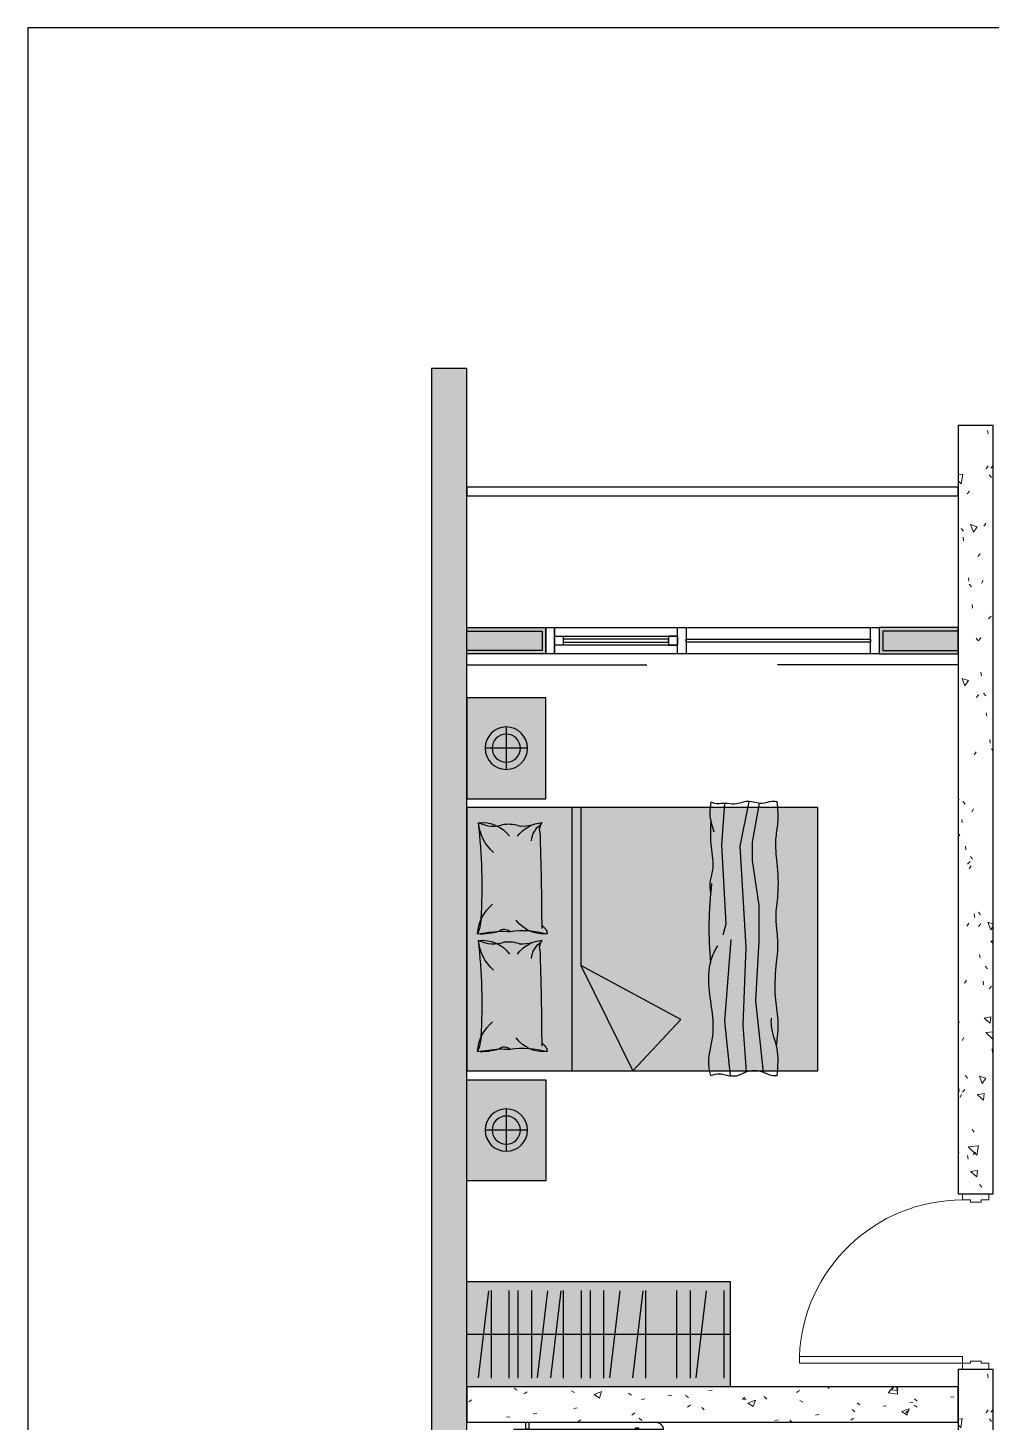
# Model space of a CAD drawing. Header units: millimetres. Extents: x 138979 to 257434, y 2210 to 57479.
# Drawn here: x 205346 to 210834, y 24517 to 32457 of the extents above; entities that cross this region are included whole.
import ezdxf

# ---------------------------------------------------------------- set-up
doc = ezdxf.new("R2010")
doc.units = ezdxf.units.MM
doc.linetypes.add('TYPE E1$0$TYPE D_662SQFT$0$DASHED2', pattern=[9.525, 6.35, -3.175])
for name, color, linetype, lineweight in [('DOOR', 8, 'Continuous', 9), ('DOOR-CUT', 6, 'Continuous', 9), ('WALL-FILL-4', 254, 'Continuous', 9), ('WALL-RETCUT-1', 1, 'Continuous', 25)]:
    doc.layers.add(name, color=color, linetype=linetype, lineweight=lineweight)
for name, color, linetype in [('GAR-DOOR', 4, 'Continuous'), ('GAR-FFE', 1, 'Continuous'), ('GAR-Sanitary Ware', 8, 'Continuous'), ('GAR-WINDOW', 4, 'Continuous'), ('TYPE E1$0$TYPE D_662SQFT$0$A-_DOOR----_E-', 32, 'Continuous')]:
    doc.layers.add(name, color=color, linetype=linetype)
doc.linetypes.add('BATTING', pattern='A,0.00254,-2.54,[134,ltypeshp.shx,S=2.54,R=0,X=-2.54,Y=0],-5.08,[134,ltypeshp.shx,S=2.54,R=180,X=2.54,Y=0],-2.54', length=10.16254)

# ---------------------------------------------------------------- blocks, each defined once
blk = doc.blocks.new('A$Cc546654d')
at = {"layer": 'GAR-FFE', "extrusion": (0.022773, -0.026324, 0.999394)}
for p, q in [((0.2, 947.1, 5.6), (292.3, 1219.1, 6.1)), ((292.3, 1219.1, 6.1), (599.9, 649.8, -15.9)), ((599.9, 649.8, -15.9), (0.2, 947.1, 5.6)), ((1500, 649.8, -36.4), (599.9, 649.8, -15.9))]:
    blk.add_line(p, q, dxfattribs=at)
at = {"layer": 'GAR-FFE', "ltscale": 100000, "extrusion": (0.022773, -0.026324, 0.999394)}
blk.add_line((1500, 599.8, -37.7), (0, 599.8, -3.6), dxfattribs=at)
at = {"layer": 'GAR-FFE', "elevation": -3.6}
blk.add_lwpolyline([(1500, 0), (0, 0), (0, 2000), (1500, 2000)], close=True, dxfattribs=at)
at = {"layer": 'GAR-FFE', "extrusion": (0.022773, -0.026324, 0.999394)}
for points, elevation in [([(200, -65.1, -0.040806), (606.4, -435.8, -0.040806)], -25.2), ([(706.9, -503.4, -0.040806), (1113.4, -874.1, -0.040806)], -10)]:
    blk.add_lwpolyline(points, format="xyb", dxfattribs=dict(at, elevation=elevation))
for centre, radius, start, end in [((516, 132.1, -25.2), 194.1, 133.23035, 192.54922), ((-65.8, 481.9, -25.2), 494.9, 310.41323, 335.09602), ((343.3, 232.9, -25.2), 56.9, 350.57914, 45.64947), ((210.4, 100.2, -25.2), 244.6, 40.77866, 45.10742), ((-10668.5, -12462.6, -25.2), 16831.9, 47.06818, 48.94633), ((800.2, -43.5, -25.2), 122.1, 232.64595, 285.49233), ((707.1, -24.5, -25.2), 194.1, 265.69142, 314.8022), ((843.8, -101.9, -25.2), 60.2, 217.75009, 270.02126), ((1023, -306.2, -10), 194.1, 133.23035, 192.54922), ((441.2, 43.6, -10), 494.9, 310.41323, 335.09602), ((850.3, -205.4, -10), 56.9, 350.57914, 45.64947), ((717.4, -338.1, -10), 244.6, 40.77866, 45.10742), ((-10161.6, -12900.9, -10), 16831.9, 47.06818, 48.94633), ((1307.1, -481.8, -10), 122.1, 232.64595, 285.49233), ((1214.1, -462.8, -10), 194.1, 265.69142, 314.8022), ((1350.8, -540.2, -10), 60.2, 217.75009, 270.02126), ((893.6, -351.7, -25.2), 183.1, 122.89028, 143.89704), ((1400.6, -790, -10), 183.1, 122.89028, 143.89704), ((-1596.6, 1566, -25.2), 2358.6, 320.23268, 321.72978), ((210.7, 101.5, -25.2), 44.6, 276.94898, 4.64673), ((473.5, -294.4, -25.2), 194.1, 313.23035, 12.54922), ((585.9, -192.2, -25.2), 167.9, 311.58357, 342.10336), ((-1089.7, 1127.7, -10), 2358.6, 320.23268, 321.72978), ((717.6, -336.8, -10), 44.6, 276.94898, 4.64673), ((980.4, -732.7, -10), 194.1, 313.23035, 12.54922), ((1092.9, -630.5, -10), 167.9, 311.58357, 342.10336), ((372, -208.3, -25.2), 308, 120.42614, 143.81548), ((-925.5, 1226.6, -25.2), 1634.1, 309.93114, 314.31048), ((778.6, -474.4, -25.2), 176.5, 117.42206, 167.34668), ((879, -646.6, -10), 308, 120.42614, 143.81548), ((-418.5, 788.3, -10), 1634.1, 309.93114, 314.31048), ((1285.6, -912.7, -10), 176.5, 117.42206, 167.34668), ((270.2, 169.2, -25.2), 244.6, 233.13323, 278.70142), ((30.5, -305.8, -25.2), 294.4, 54.85336, 71.60247), ((779.1, -262.5, -25.2), 244.6, 179.53922, 225.10742), ((777.1, -269.1, -10), 244.6, 233.13323, 278.70142), ((537.5, -744.1, -10), 294.4, 54.85336, 71.60247), ((1286, -700.8, -10), 244.6, 179.53922, 225.10742)]:
    blk.add_arc(centre, radius, start, end, dxfattribs=at)
blk = doc.blocks.new('throwblanket1')
at = {"layer": 'GAR-FFE'}
for points in [[(161100.5, 30992.7), (161070.6, 30711.5), (161103.1, 30292.8)], [(161194.2, 29583.5), (161147.9, 29812.5), (161179.1, 30334.3), (161162.8, 30731.8), (161180.8, 30972.4)], [(161270.2, 30974.4), (161230.6, 30607.2), (161246.9, 30298.3), (161246.9, 30117.7), (161213, 29886), (161213, 29792.1), (161249.3, 29593.1)], [(161069.1, 29593.6), (161053.9, 29805.8), (161075.6, 30213.3), (161060.4, 30269.6)]]:
    blk.add_lwpolyline(points, dxfattribs=at)
blk.add_arc((162998.9, 30239.4), 2008, 175.018, 186.68133, dxfattribs=at)
blk.add_open_spline([(160998.5, 30990.6), (160994.2, 30972.7), (160978.1, 30905.8), (161034.3, 30750), (160981.6, 30568.5), (160990.2, 30404.9), (161023.2, 30343.6), (161035.6, 30323.3)], degree=3, knots=[0, 0, 0, 0, 54.790213, 204.340685, 469.628493, 608.302531, 678.940872, 678.940872, 678.940872, 678.940872], dxfattribs=at)
for points in [[(160998.5, 30990.6), (161044.6, 30982.2), (161073.6, 30987.9), (161137.7, 30990.6), (161184.3, 30971.1), (161251.7, 30968.2), (161276.4, 30976.9), (161317.7, 30990.6), (161339.5, 30990.6)], [(161339.5, 30990.6), (161339.5, 30853.6), (161310.2, 30734.2), (161310.2, 30697)], [(161337, 30842.4), (161344.4, 30706.4), (161331.6, 30587.6), (161334.9, 30428.6), (161343.7, 30305.9), (161339.5, 30252.5), (161334.1, 30176), (161343.7, 30064.1), (161339.5, 29899.1), (161333.3, 29778.4), (161343.7, 29693.1), (161340.5, 29585.6)], [(160998.5, 29687.1), (160998.5, 29801.7), (161008.4, 29922.8), (160993.9, 30029.4), (160998.5, 30055.9)], [(160999.1, 29586.6), (160993.8, 29646.8), (161014.5, 29738.9)], [(161340.5, 29585.6), (161314, 29584.2), (161262.3, 29593.6), (161188, 29583.5), (161122.1, 29597.6), (161068.8, 29593.6), (161017.9, 29594.2), (160999.1, 29586.6)]]:
    blk.add_spline(points, degree=3, dxfattribs=at)
blk = doc.blocks.new('Queen Bed')
at = {"layer": 'GAR-FFE', "true_color": 0xffffff}
h = blk.add_hatch(color=7, dxfattribs=at)
h.dxf.hatch_style = 1
h.paths.add_polyline_path([(63016.8, -43607.3), (65016.8, -43607.3), (65016.8, -45107.3), (63016.8, -45107.3)])
at = {"layer": 'GAR-FFE'}
blk.add_lwpolyline([(65016.8, -45107.3), (65016.8, -43607.3), (63016.8, -43607.3), (63016.8, -45107.3)], close=True, dxfattribs=at)
at = {"layer": 'GAR-FFE', "xscale": -1.108729544521986, "yscale": 1.108729544521986, "zscale": 1.108729544521986}
blk.add_blockref('throwblanket1', (242130.3, -77942, 32.1), dxfattribs=at)
at = {"layer": 'GAR-FFE', "xscale": -1, "rotation": 90}
blk.add_blockref('A$Cc546654d', (65016.8, -43607.3, 3.6), dxfattribs=at)
blk = doc.blocks.new('floor lamp')
at = {"layer": 'GAR-FFE'}
for p, q in [((103182, -185307), (103182, -185628)), ((103021, -185467), (103343, -185467))]:
    blk.add_line(p, q, dxfattribs=at)
for radius in [161, 107]:
    blk.add_circle((103182, -185467), radius, dxfattribs=at)
blk = doc.blocks.new('*U184')
at = {"layer": 'TYPE E1$0$TYPE D_662SQFT$0$A-_DOOR----_E-', "color": 9}
for p, q in [((0, 0), (0, -10)), ((850, 0), (850, -10))]:
    blk.add_line(p, q, dxfattribs=at)
at = {"layer": 'TYPE E1$0$TYPE D_662SQFT$0$A-_DOOR----_E-', "color": 8}
for p, q in [((50, -5), (40, -5)), ((45, -10), (45, 0))]:
    blk.add_line(p, q, dxfattribs=at)
at = {"layer": 'TYPE E1$0$TYPE D_662SQFT$0$A-_DOOR----_E-', "color": 4}
blk.add_lwpolyline([(50, -50), (50, 800), (40, 800), (40, -50), (50, -50)], dxfattribs=at)
at = {"layer": 'TYPE E1$0$TYPE D_662SQFT$0$A-_DOOR----_E-', "color": 8}
for points in [[(40, 734), (0, 734), (0, 716), (40, 716), (40, 734)], [(50, 91), (118, 91), (118, 734), (50, 734)], [(50, 109), (100, 109), (100, 716), (50, 716)], [(40, 109), (32, 109), (32, 91), (40, 91), (40, 109)]]:
    blk.add_lwpolyline(points, dxfattribs=at)
at = {"layer": 'TYPE E1$0$TYPE D_662SQFT$0$A-_DOOR----_E-', "color": 8, "linetype": 'TYPE E1$0$TYPE D_662SQFT$0$DASHED2', "ltscale": 0.1}
blk.add_arc((45, -5), 805, 0, 90, dxfattribs=at)
at = {"layer": 'TYPE E1$0$TYPE D_662SQFT$0$A-_DOOR----_E-', "color": 8, "linetype": 'TYPE E1$0$TYPE D_662SQFT$0$DASHED2', "ltscale": 0.05}
blk.add_arc((45, -5), 45, 180, 270, dxfattribs=at)
blk = doc.blocks.new('AM DSW-Single Leaf Timber Door - DSW _1000 X 2400_-2424461-L9 -  L33 _TYPICAL FLOOR LOW ZONE_ WIP')
at = {"layer": 'DOOR'}
blk.add_arc((465, 75.8), 930, 92.34015, 180.04945, dxfattribs=at)
at = {"layer": 'DOOR-CUT'}
for p, q in [((427, 1005), (427, 75)), ((465, 1005), (427, 1005)), ((465, 75), (465, 1005)), ((-465, 75), (-500, 75)), ((-500, 75), (-500, -75)), ((-465, 30), (-465, 75)), ((-453, 30), (-465, 30)), ((-453, -30), (-453, 30)), ((427, 75), (465, 75)), ((465, 30), (453, 30)), ((453, 30), (453, -30)), ((500, 75), (465, 75)), ((465, 75), (465, 30)), ((500, -75), (500, 75)), ((-500, -75), (-465, -75)), ((-465, -75), (-465, -30)), ((-465, -30), (-453, -30)), ((453, -30), (465, -30)), ((465, -30), (465, -75)), ((465, -75), (500, -75))]:
    blk.add_line(p, q, dxfattribs=at)
blk = doc.blocks.new('TYPE D3')
h = blk.add_hatch(color=9)
h.dxf.hatch_style = 1
h.paths.add_polyline_path([(216505.7, 63174.5), (216935.7, 63174.5), (216935.7, 63064.5), (216505.7, 63064.5)], flags=17)
h.paths.add_polyline_path([(216505.7, 63194.5), (216955.7, 63194.5), (216955.7, 63044.5), (216505.7, 63044.5), (216505.7, 63064.5), (216935.7, 63064.5), (216935.7, 63174.5), (216505.7, 63174.5)])
h = blk.add_hatch(color=9)
h.dxf.hatch_style = 1
h.paths.add_polyline_path([(219305.7, 63174.5), (218875.7, 63174.5), (218875.7, 63064.5), (219305.7, 63064.5)], flags=17)
h.paths.add_polyline_path([(219305.7, 63194.5), (218855.7, 63194.5), (218855.7, 63044.5), (219305.7, 63044.5), (219305.7, 63064.5), (218875.7, 63064.5), (218875.7, 63174.5), (219305.7, 63174.5)])
at = {"layer": 'WALL-FILL-4'}
h = blk.add_hatch(dxfattribs=at)
h.set_pattern_fill('FP_118', color=256, angle=-400, style=0, pattern_type=2)
h.set_pattern_definition([(140, (216505.7, 64419.54), (38.254, 437.242), [45.72, -502.92]), (85, (216505.7, 64419.54), (-458.537, -84.583), [36.576, -402.336]), (190.451, (216508.9, 64455.98), (-420.28, 352.662), [38.856, -427.416]), (136.184, (216383.8, 64419.54), (100.903, 650.59), [68.58, -754.38]), (186.636, (216392.2, 64473.76), (-593.826, 569.766), [58.284, -641.124]), (81.184, (216383.8, 64419.54), (-593.82, 569.772), [54.864, -603.504]), (111, (216414.26, 64480.5), (245.437, 363.875), [45.72, -502.92]), (56, (216414.26, 64480.5), (-442.052, 148.325), [36.576, -402.336]), (161.451, (216434.7, 64510.82), (-196.611, 512.201), [38.856, -427.416]), (127.5, (216505.7, 64419.54), (-202.9318, 7.4128), [20.117, -377.342, 20.117, -792.175]), (127.5, (216505.7, 64419.54), (-202.9318, 7.4128), [-417.576, -388.315, 20.117, -383.743]), (97.5, (216505.7, 64419.54), (-240.433, 160.367), [20.117, -212.75, 20.117, -522.122]), (97.5, (216505.7, 64419.54), (-240.433, 160.367), [-252.984, -368.198, 20.117, -133.807]), (57.5, (216505.7, 64283.6), (13.749, 325.4178), [20.117, -132.283, 20.117, -1086.307]), (57.5, (216505.7, 64283.6), (13.749, 325.4178), [-172.517, -455.371, 20.117, -610.819]), (47.5, (216505.7, 64222.64), (-61.024, 355.51), [20.117, -178.003, 20.117, -743.712]), (47.5, (216505.7, 64222.64), (-61.024, 355.51), [-218.237, -295.656, 20.117, -427.939])])
h.paths.add_polyline_path([(216305.7, 54544.5), (216505.7, 54544.5), (216505.7, 64669.5), (216305.7, 64669.5)])
h = blk.add_hatch(dxfattribs=at)
h.set_pattern_fill('FP_118', color=256, angle=-400, style=0, pattern_type=2)
h.set_pattern_definition([(140, (219505.7, 64094.54), (38.254, 437.242), [45.72, -502.92]), (85, (219505.7, 64094.54), (-458.537, -84.583), [36.576, -402.336]), (190.451, (219508.9, 64131), (-420.28, 352.66), [38.856, -427.416]), (136.184, (219383.8, 64094.55), (100.9, 650.59), [68.58, -754.38]), (186.636, (219392.2, 64148.76), (-593.83, 569.77), [58.28, -641.12]), (81.184, (219383.8, 64094.55), (-593.82, 569.77), [54.86, -603.5]), (111, (219414.26, 64155.5), (245.437, 363.875), [45.72, -502.92]), (56, (219414.26, 64155.5), (-442.05, 148.325), [36.576, -402.336]), (161.451, (219434.7, 64185.83), (-196.61, 512.2), [38.856, -427.416]), (127.5, (219505.7, 64094.54), (-202.932, 7.413), [20.117, -377.342, 20.117, -792.175]), (127.5, (219505.7, 64094.54), (-202.932, 7.413), [-417.576, -388.315, 20.117, -383.743]), (97.5, (219505.7, 64094.54), (-240.433, 160.367), [20.117, -212.75, 20.117, -522.122]), (97.5, (219505.7, 64094.54), (-240.433, 160.367), [-252.984, -368.198, 20.117, -133.807]), (57.5, (219505.7, 63958.6), (13.749, 325.418), [20.117, -132.283, 20.117, -1086.307]), (57.5, (219505.7, 63958.6), (13.749, 325.418), [-172.517, -455.371, 20.117, -610.819]), (47.5, (219505.7, 63897.64), (-61.024, 355.51), [20.117, -178.003, 20.117, -743.712]), (47.5, (219505.7, 63897.64), (-61.024, 355.51), [-218.237, -295.656, 20.117, -427.94])])
h.paths.add_polyline_path([(219305.7, 59969.5), (219505.7, 59969.5), (219505.7, 64344.5), (219305.7, 64344.5)])
h = blk.add_hatch(dxfattribs=at)
h.set_pattern_fill('FP_118', color=256, angle=-400, style=0, pattern_type=2)
h.set_pattern_definition([(140, (219505.7, 58719.55), (38.25, 437.24), [45.72, -502.92]), (85, (219505.7, 58719.55), (-458.54, -84.6), [36.58, -402.34]), (190.45, (219508.9, 58756), (-420.3, 352.66), [38.86, -427.42]), (136.18, (219383.8, 58719.55), (100.9, 650.6), [68.58, -754.38]), (186.64, (219392.2, 58773.76), (-593.8, 569.77), [58.3, -641.12]), (81.18, (219383.8, 58719.55), (-593.8, 569.8), [54.86, -603.5]), (111, (219414.26, 58780.5), (245.44, 363.88), [45.72, -502.92]), (56, (219414.26, 58780.5), (-442.05, 148.33), [36.58, -402.34]), (161.45, (219434.7, 58810.83), (-196.6, 512.2), [38.86, -427.42]), (127.5, (219505.7, 58719.55), (-202.93, 7.41), [20.12, -377.34, 20.12, -792.175]), (127.5, (219505.7, 58719.55), (-202.93, 7.41), [-417.576, -388.315, 20.12, -383.74]), (97.5, (219505.7, 58719.55), (-240.43, 160.37), [20.12, -212.75, 20.12, -522.12]), (97.5, (219505.7, 58719.55), (-240.43, 160.37), [-252.984, -368.2, 20.12, -133.81]), (57.5, (219505.7, 58583.6), (13.75, 325.42), [20.12, -132.28, 20.12, -1086.31]), (57.5, (219505.7, 58583.6), (13.75, 325.42), [-172.52, -455.37, 20.12, -610.82]), (47.5, (219505.7, 58522.64), (-61.02, 355.51), [20.12, -178, 20.12, -743.71]), (47.5, (219505.7, 58522.64), (-61.02, 355.51), [-218.24, -295.66, 20.12, -427.94])])
h.paths.add_polyline_path([(219305.7, 58569.5), (219505.7, 58569.5), (219505.7, 58969.5), (219305.7, 58969.5)])
h = blk.add_hatch(dxfattribs=at)
h.set_pattern_fill('FP_118', color=256, angle=-490, style=0, pattern_type=2)
h.set_pattern_definition([(50, (219055.7, 58669.54), (437.24, -38.254), [45.72, -502.92]), (355, (219055.7, 58669.54), (-84.58, 458.54), [36.576, -402.336]), (100.451, (219092.14, 58666.36), (352.66, 420.28), [38.856, -427.416]), (46.184, (219055.7, 58791.46), (650.59, -100.9), [68.58, -754.38]), (96.636, (219109.9, 58783.06), (569.77, 593.83), [58.28, -641.12]), (351.184, (219055.7, 58791.46), (569.77, 593.82), [54.86, -603.5]), (21, (219116.66, 58761), (363.875, -245.437), [45.72, -502.92]), (326, (219116.66, 58761), (148.325, 442.05), [36.576, -402.336]), (71.451, (219147, 58740.53), (512.2, 196.61), [38.856, -427.416]), (37.5, (219055.7, 58669.54), (7.413, 202.932), [20.117, -377.342, 20.117, -792.175]), (37.5, (219055.7, 58669.54), (7.413, 202.932), [-417.576, -388.315, 20.117, -383.743]), (7.5, (219055.7, 58669.54), (160.367, 240.433), [20.117, -212.75, 20.117, -522.122]), (7.5, (219055.7, 58669.54), (160.367, 240.433), [-252.984, -368.198, 20.117, -133.807]), (327.5, (218919.76, 58669.54), (325.418, -13.749), [20.117, -132.283, 20.117, -1086.307]), (327.5, (218919.76, 58669.54), (325.418, -13.749), [-172.517, -455.37, 20.117, -610.82]), (317.5, (218858.8, 58669.54), (355.51, 61.024), [20.117, -178.003, 20.117, -743.71]), (317.5, (218858.8, 58669.54), (355.51, 61.024), [-218.237, -295.656, 20.117, -427.94])])
h.paths.add_polyline_path([(216505.7, 58869.5), (216505.7, 58669.5), (219305.7, 58669.5), (219305.7, 58869.5)])
at = {"layer": 'GAR-DOOR'}
blk.add_lwpolyline([(217005.7, 63194.5), (218855.7, 63194.5), (218855.7, 63044.5), (217005.7, 63044.5)], close=True, dxfattribs=at)
at = {"layer": 'GAR-WINDOW'}
for points in [[(216955.7, 63194.5), (217005.7, 63194.5), (217005.7, 63044.5), (216955.7, 63044.5)], [(217055.7, 63094.5), (217005.7, 63094.5), (217005.7, 63144.5), (217055.7, 63144.5)], [(217005.7, 63094.5), (217005.7, 63144.5), (217705.7, 63144.5), (217705.7, 63094.5)], [(217055.7, 63111.5), (217655.7, 63111.5), (217655.7, 63127.5), (217055.7, 63127.5)], [(217655.7, 63094.5), (217705.7, 63094.5), (217705.7, 63144.5), (217655.7, 63144.5)], [(217705.7, 63194.5), (217755.7, 63194.5), (217755.7, 63044.5), (217705.7, 63044.5)], [(218805.7, 63111.5), (217755.7, 63111.5), (217755.7, 63127.5), (218805.7, 63127.5)], [(218805.7, 63194.5), (218855.7, 63194.5), (218855.7, 63044.5), (218805.7, 63044.5)]]:
    blk.add_lwpolyline(points, close=True, dxfattribs=at)
at = {"layer": 'WALL-RETCUT-1'}
for points in [[(216505.7, 64669.5), (216305.7, 64669.5), (216305.7, 54544.5), (216505.7, 54544.5)], [(219505.7, 64344.5), (219305.7, 64344.5), (219305.7, 59969.5), (219505.7, 59969.5)], [(216505.7, 63944.5), (219305.7, 63944.5), (219305.7, 63994.5), (216505.7, 63994.5)], [(216505.7, 63194.5), (216955.7, 63194.5), (216955.7, 63044.5), (216505.7, 63044.5)], [(216505.7, 63174.5), (216935.7, 63174.5), (216935.7, 63064.5), (216505.7, 63064.5)], [(219305.7, 63194.5), (218855.7, 63194.5), (218855.7, 63044.5), (219305.7, 63044.5)], [(219305.7, 63174.5), (218875.7, 63174.5), (218875.7, 63064.5), (219305.7, 63064.5)], [(219505.7, 58969.5), (219305.7, 58969.5), (219305.7, 58569.5), (219505.7, 58569.5)], [(219305.7, 58669.5), (219305.7, 58869.5), (216505.7, 58869.5), (216505.7, 58669.5)]]:
    blk.add_lwpolyline(points, close=True, dxfattribs=at)
at = {"layer": 'DOOR', "xscale": -1.000000000000003, "rotation": 90}
blk.add_blockref('AM DSW-Single Leaf Timber Door - DSW _1000 X 2400_-2424461-L9 -  L33 _TYPICAL FLOOR LOW ZONE_ WIP', (219405.7, 59469.5), dxfattribs=at)
at = {"layer": 'GAR-Sanitary Ware', "xscale": -1.000000000000003, "rotation": 90}
blk.add_blockref('*U184', (217575.6, 58669.5), dxfattribs=at)

msp = doc.modelspace()

# ---------------------------------------------------------------- hatches: boundary and pattern name
at = {"layer": 'GAR-FFE', "true_color": 0xffffff}
h = msp.add_hatch(color=7, dxfattribs=at)
h.dxf.hatch_style = 1
h.paths.add_polyline_path([(207846.2, 28642.2), (207846.2, 28067.2), (208296.2, 28067.2), (208296.2, 28642.2)])
h = msp.add_hatch(color=7, dxfattribs=at)
h.dxf.hatch_style = 1
h.paths.add_polyline_path([(207846.2, 25892.2), (207846.2, 26467.2), (208296.2, 26467.2), (208296.2, 25892.2)])
h = msp.add_hatch(color=7, dxfattribs=at)
h.dxf.hatch_style = 1
h.paths.add_polyline_path([(207846.2, 25317.2), (207846.2, 24717.2), (209346.2, 24717.2), (209346.2, 25317.2)])

# ---------------------------------------------------------------- linework, layer by layer
at = {"layer": 'Defpoints'}
msp.add_lwpolyline([(205346.2, 17607.1), (220471.2, 17607.1), (220471.2, 32457.1), (205346.2, 32457.1)], close=True, dxfattribs=at)
at = {"layer": 'GAR-FFE', "extrusion": (-0.009547, -0.076096, 0.997055)}
for p, q in [((207914, 24769.7), (207973, 25264.7)), ((208250.2, 24769.7), (208309.2, 25264.8)), ((208324.8, 24769.7), (208383.7, 25264.7)), ((208661, 24769.7), (208719.9, 25264.8)), ((208793.1, 24769.7), (208852.1, 25264.7)), ((209153.9, 24769.7), (209212.9, 25264.7))]:
    msp.add_line(p, q, dxfattribs=at)
at = {"layer": 'GAR-FFE', "extrusion": (-0.000477816, -0.076691, 0.997055)}
for p, q in [((207987.6, 24768), (207987.6, 25266.5)), ((208088.9, 24767.9), (208088.9, 25266.5)), ((208140.1, 24768), (208140.1, 25266.5)), ((208216.9, 24768), (208216.9, 25266.5)), ((208398.4, 24768), (208398.4, 25266.5)), ((208499.6, 24767.9), (208499.6, 25266.5)), ((208550.9, 24768), (208550.9, 25266.5)), ((208627.7, 24768), (208627.7, 25266.5)), ((208866.8, 24768), (208866.8, 25266.5)), ((209043.8, 24767.9), (209043.8, 25266.5)), ((209120.7, 24767.9), (209120.7, 25266.5)), ((209313.5, 24768), (209313.5, 25266.5))]:
    msp.add_line(p, q, dxfattribs=at)
at = {"layer": 'GAR-FFE'}
msp.add_line((207846.2, 25017.2), (209346.2, 25017.2), dxfattribs=at)
at = {"layer": 'GAR-FFE', "linetype": 'BATTING', "ltscale": 5}
for points in [[(207846.3, 28829.8), (208872.2, 28829.8)], [(210642.1, 28829.8), (209616.1, 28829.8)]]:
    msp.add_lwpolyline(points, dxfattribs=at)
at = {"layer": 'GAR-FFE'}
for points in [[(208296.2, 28067.2), (208296.2, 28642.2), (207846.2, 28642.2), (207846.2, 28067.2)], [(208296.2, 26467.2), (208296.2, 25892.2), (207846.2, 25892.2), (207846.2, 26467.2)], [(207846.2, 24717.2), (207846.2, 25317.2), (209346.2, 25317.2), (209346.2, 24717.2)]]:
    msp.add_lwpolyline(points, close=True, dxfattribs=at)

# ---------------------------------------------------------------- block references
msp.add_blockref('TYPE D3', (-8659.5, -34152.3))
at = {"layer": 'GAR-FFE', "xscale": -0.75, "yscale": 0.75, "zscale": 0.75}
for p in [(285458, 167455.3), (285458, 165280.3)]:
    msp.add_blockref('floor lamp', p, dxfattribs=at)
at = {"layer": 'GAR-FFE', "rotation": 180}
msp.add_blockref('Queen Bed', (272863, -17090.1), dxfattribs=at)

doc.saveas('drawing.dxf')
